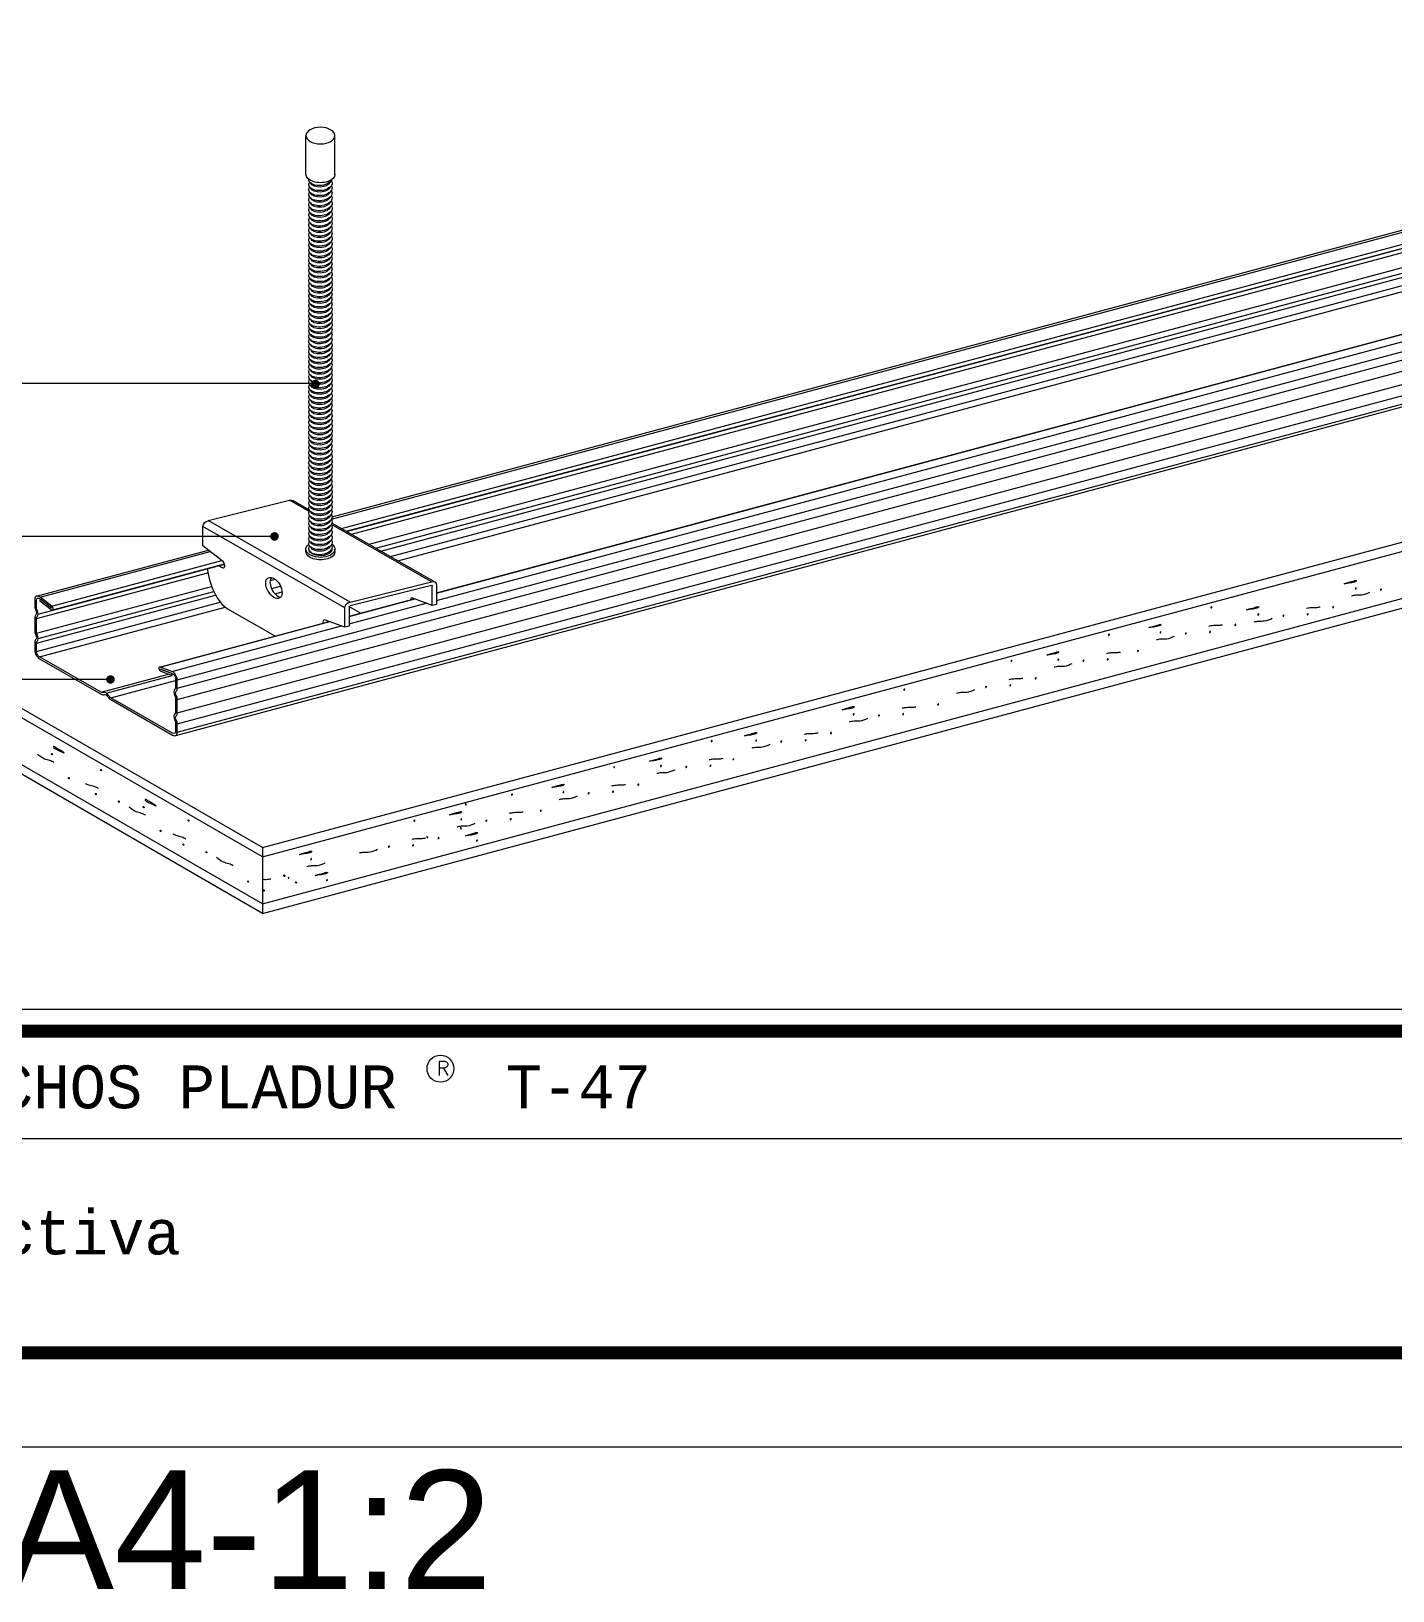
# Model space of a CAD drawing. Header units: millimetres. Extents: x 3383 to 4292, y 1469 to 1637.
# Drawn here: x 3481.5717 to 3481.7305, y 1569.03 to 1569.2118 of the extents above; entities that cross this region are included whole.
import ezdxf

# ---------------------------------------------------------------- set-up
doc = ezdxf.new("R2010")
doc.units = ezdxf.units.MM
doc.header["$LTSCALE"] = 0.0035
doc.layers.get('0').update_dxf_attribs({"lineweight": 5})
doc.layers.add('AT_texto', color=7, linetype='Continuous', lineweight=5)
doc.styles.add('LISTA', font='simplex', dxfattribs={"height": 2})
doc.styles.get("Standard").update_dxf_attribs({"font": 'LUCON.TTF'})
doc.styles.add('STYLE2', font='ARIAL.TTF')

# ---------------------------------------------------------------- blocks, each defined once
blk = doc.blocks.new('PP')
at = {"const_width": 0.5, "flags": 128}
blk.add_lwpolyline([(-0.25, -0.25, 1), (0.25, -0.25, 1)], format="xyb", close=True, dxfattribs=at)
blk = doc.blocks.new('A$C58E46017')
for p, q in [((312.77, 84.03), (92.08, 211.44)), ((312.77, 91.73), (583, 164.14)), ((312.77, 84.03), (583, 156.44)), ((158.08, 57.79), (583, 57.79))]:
    blk.add_line(p, q)
at = {"color": 1, "extrusion": (-0.399603, 0.525791, -0.750907)}
for p, q in [((317.83, 170.2, 26.82), (317.83, 174.74, 30)), ((321.21, 170.2, 26.82), (321.21, 174.74, 30)), ((306.42, 129.83, 7.4), (315.92, 132.2, 4.01)), ((305.82, 126.9, 5.67), (305.82, 129.14, 7.24)), ((317.83, 126.22, 29.79), (317.83, 126.52, 30)), ((321.21, 126.22, 29.79), (321.21, 126.52, 30)), ((322.97, 120.33, 20.95), (332.46, 122.71, 17.56)), ((332.46, 122.27, 17.25), (322.97, 119.89, 20.64)), ((332.57, 119.95, 23.2), (332.57, 122.2, 24.78)), ((333.06, 122.32, 24.6), (333.06, 120.07, 23.03)), ((333.06, 120.07, 23.03), (332.57, 119.95, 23.2)), ((322.37, 117.41, 19.22), (322.37, 119.65, 20.79)), ((322.86, 119.77, 20.62), (322.86, 117.53, 19.04)), ((322.86, 117.53, 19.04), (322.37, 117.41, 19.22))]:
    blk.add_line(p, q, dxfattribs=at)
at = {"color": 1, "extrusion": (1.38778e-15, 0.819152, -0.573576)}
for p, q in [((318.21, 130.89, 29.24), (315.92, 132.2, 31.12)), ((318.21, 131.07, 36.95), (316.34, 132.15, 38.49)), ((322.37, 119.65, 20.79), (305.82, 129.14, 34.35)), ((322.97, 120.33, 20.95), (306.42, 129.83, 34.51)), ((332.46, 122.71, 17.56), (320.8, 129.4, 27.12)), ((332.89, 122.66, 24.93), (320.87, 129.55, 34.78))]:
    blk.add_line(p, q, dxfattribs=at)
at = {"color": 1, "extrusion": (-0.707107, -0.40558, 0.579228)}
for p, q in [((308.08, 125.14, 7.19), (305.82, 126.9, 5.67)), ((307.72, 124.6, 6.37), (307.96, 124.41, 6.53)), ((308.21, 124.73, 6.19), (308.37, 124.6, 6.3)), ((332.57, 119.95, 23.2), (330.31, 120.78, 21.03)), ((322.37, 117.41, 19.22), (320.11, 118.24, 17.05))]:
    blk.add_line(p, q, dxfattribs=at)
at = {"color": 1}
blk.add_line((312.77, 91.73), (312.77, 84.03), dxfattribs=at)
blk.add_line((312.77, 91.73), (312.77, 84.03), dxfattribs=at)
blk.add_lwpolyline([(594, 441.79), (594, 21.79), (0, 21.79), (0, 441.79)], close=True)
at = {"flags": 128}
blk.add_lwpolyline([(583, 401.79), (583, 72.84), (33, 72.84), (33, 401.79)], close=True, dxfattribs=at)
for points in [[(312.77, 91.73), (92.08, 219.15)], [(319.33, 145.83), (40.68, 145.83)], [(313.99, 127.99), (40.68, 127.99)], [(294.87, 111.31), (40.68, 111.31)]]:
    blk.add_lwpolyline(points)
at = {"color": 1}
for points in [[(312.77, 90.62), (92.08, 218.03)], [(312.77, 85.15), (92.08, 212.56)], [(312.77, 90.62), (583, 163.03)], [(312.77, 85.15), (583, 157.56)]]:
    blk.add_lwpolyline(points, dxfattribs=at)
for points, elevation in [([(302.83, 111.26), (580.29, 185.6)], 17.31), ([(302.83, 110.28), (580.29, 184.62)], 16.63), ([(302.83, 108.98), (580.29, 183.33)], 15.72), ([(302.83, 107.41), (580.29, 181.76)], 14.62), ([(302.83, 106.12), (580.29, 180.46)], 13.71), ([(302.67, 104.79), (580.13, 179.13)], 12.59), ([(302.83, 105.15), (580.29, 179.49)], 13.03), ([(320.82, 130.01), (499.1, 177.78)], 4.57), ([(320.88, 130.27), (498.87, 177.96)], 4.11), ([(321.98, 128.91), (500.45, 176.74)], 5.49), ([(322.53, 128.6), (500.74, 176.35)], 5.3), ([(322.57, 128.58), (498.73, 175.78)], 2.88), ([(323.14, 128.25), (498.8, 175.31)], 2.27), ([(325.19, 127.07), (499.25, 173.71)], 1.09), ([(325.98, 126.62), (499.49, 173.12)], 0.87), ([(326.55, 126.29), (499.71, 172.69)], 0.26), ([(327.7, 125.63), (500.26, 171.87)], -0.42), ([(328.54, 125.15), (500.81, 171.31)], -0.42), ([(333.06, 121.41), (512.99, 169.62)], 15.83), ([(333.06, 121.38), (513.03, 169.61)], 15.93), ([(333.06, 120.53), (514.38, 169.11)], 17.22), ([(286.41, 121.03), (306.46, 126.4)], 4.11), ([(286.85, 120.91), (306.68, 126.23)], 4.57), ([(286.4, 118.4), (306.39, 123.76)], 2.27), ([(286.6, 118.94), (308.34, 124.76)], 2.88), ([(288.2, 119.86), (308.03, 125.18)], 5.49), ([(288.31, 119.42), (308.33, 124.79)], 5.3), ([(286.42, 116.69), (306.83, 122.15)], 1.09), ([(313.65, 122.84), (314.24, 122.99)], 0.26), ([(313.81, 121.91), (314.87, 122.19)], -0.42), ([(286.4, 115.53), (307.3, 121.13)], 0.26), ([(286.4, 114.57), (307.84, 120.31)], -0.42), ([(286.6, 116.07), (307.08, 121.56)], 0.87), ([(314.21, 121.31), (315.05, 121.53)], -0.42), ([(322.86, 118.68), (330.47, 120.72)], 15.83), ([(322.86, 118.65), (330.52, 120.7)], 15.93), ([(322.86, 117.79), (331.87, 120.21)], 17.22), ([(322.86, 117.79), (331.87, 120.21)], 17.22), ([(322.86, 117.79), (331.87, 120.21)], 17.22), ([(286.76, 113.95), (308.4, 119.75)], -0.42), ([(300.75, 112.76), (320.58, 118.07)], 15.83), ([(300.84, 112.75), (320.62, 118.05)], 15.93), ([(302.18, 112.25), (321.97, 117.55)], 17.22), ([(293.96, 109.82), (301.82, 111.93)], 5.48), ([(294.52, 109.73), (302.22, 111.79)], 6.1), ([(295.08, 109.18), (302.63, 111.2)], 6.4)]:
    blk.add_lwpolyline(points, dxfattribs=dict(at, elevation=elevation))
at = {"color": 1, "extrusion": (-0.707107, -0.40558, 0.579228), "elevation": -249.23, "flags": 128}
blk.add_lwpolyline([(51.19, 183.62), (51.19, 183.62, 0.16888), (51.41, 184.08, -0.347677), (51.84, 184.52, 0.16888), (52.3, 184.75), (52.3, 184.75), (59.47, 191.98, 0.414214), (59.46, 193.08), (58.62, 193.91, 0.16888), (58.16, 194.13, -0.347677), (57.72, 194.57, 0.16888), (57.5, 195.03), (56.13, 196.38, 0.16888), (55.67, 196.6, -0.347677), (55.23, 197.03, 0.16888), (55.01, 197.49), (54.16, 198.33, 0.466308), (52.98, 198.22), (51.87, 196.63, 1), (52.33, 196.32), (53.41, 197.88), (53.18, 198.03), (52.1, 196.47), (53.2, 198.06, -0.466308), (53.97, 198.14), (54.82, 197.29, -0.16888), (54.96, 197, 0.347677), (55.64, 196.32, -0.16888), (55.94, 196.18), (57.3, 194.83, -0.16888), (57.45, 194.54, 0.347677), (58.13, 193.86, -0.16888), (58.43, 193.72), (59.27, 192.89, -0.414214), (59.27, 192.18), (52.11, 184.94), (52.11, 184.94, -0.16888), (51.81, 184.8, 0.347677), (51.13, 184.11, -0.16888), (50.99, 183.82), (50.99, 183.82), (43.83, 176.58, -0.414214), (43.12, 176.58), (42.28, 177.41, -0.16888), (42.13, 177.71, 0.347677), (41.45, 178.38, -0.16888), (41.15, 178.52), (39.79, 179.87, -0.16888), (39.65, 180.17, 0.347677), (38.96, 180.84, -0.16888), (38.67, 180.99), (37.93, 181.72, -0.466308), (38, 182.48), (39.58, 183.6), (38.03, 182.5), (38.18, 182.28), (39.74, 183.37, 1), (39.42, 183.82), (37.84, 182.7, 0.466308), (37.74, 181.52), (38.47, 180.79, 0.16888), (38.93, 180.57, -0.347677), (39.37, 180.14, 0.16888), (39.6, 179.68), (40.96, 178.33, 0.16888), (41.42, 178.11, -0.347677), (41.86, 177.67, 0.16888), (42.09, 177.22), (42.93, 176.38, 0.414214), (44.02, 176.39)], format="xyb", close=True, dxfattribs=at)
at = {"color": 1, "extrusion": (-0.707107, -0.40558, 0.579228), "flags": 128}
for points, elevation in [([(49.88, 192.83), (55.44, 198.45)], -264.43), ([(56.72, 205.94), (58.05, 207.29)], -270.37)]:
    blk.add_lwpolyline(points, dxfattribs=dict(at, elevation=elevation))
at = {"const_width": 1.5, "flags": 128}
blk.add_lwpolyline([(33, 32.79), (583, 32.79), (583, 70.29), (33, 70.29)], close=True, dxfattribs=at)
at = {"color": 1, "extrusion": (1.55431e-15, 0.819152, -0.573576)}
blk.add_circle((-319.52, 138.41, 116.39), 1.69, dxfattribs=at)
at = {"color": 1, "extrusion": (-0.707107, -0.40558, 0.579228)}
blk.add_circle((50.46, 203.02, -264.43), 1.35, dxfattribs=at)
at = {"color": 1}
blk.add_circle((333.52, 65.93), 1.57, dxfattribs=at)
at = {"color": 1, "extrusion": (1.55431e-15, 0.819152, -0.573576)}
for centre, radius, start, end in [((-319.52, 122.02, 122.35), 1.69, 179.6066, 0.3934), ((-319.52, 97.13, 86.43), 1.69, 141.3915, 36.6757), ((-319.52, 96.79, 86.31), 1.69, 179.6066, 0.3934), ((-319.52, 97.13, 86.43), 1.35, 173.874, 0)]:
    blk.add_arc(centre, radius, start, end, dxfattribs=at)
at = {"color": 1, "extrusion": (-0.071394, 0.816035, -0.573576)}
for centre, radius, start, end in [((-333.05, 106, 97.43), 1.36, 160.7469, 24.9987), ((-333.1, 106.34, 97.91), 1.36, 194.2627, 4.439), ((-333.07, 106, 97.79), 1.16, 194.5751, 351.1704), ((-332.99, 105.67, 96.95), 1.36, 160.7469, 24.9987), ((-332.94, 105.33, 96.47), 1.36, 160.7469, 24.9987), ((-332.89, 104.99, 95.99), 1.36, 160.7469, 24.9987), ((-333.02, 105.67, 97.31), 1.16, 194.5751, 351.1704), ((-332.97, 105.33, 96.83), 1.16, 194.5751, 351.1704), ((-332.92, 104.99, 96.35), 1.16, 194.5751, 351.1704), ((-332.84, 104.66, 95.51), 1.36, 160.7469, 24.9987), ((-332.79, 104.32, 95.03), 1.36, 160.7469, 24.9987), ((-332.74, 103.98, 94.54), 1.36, 160.7469, 24.9987), ((-332.87, 104.65, 95.87), 1.16, 194.5751, 351.1704), ((-332.81, 104.32, 95.38), 1.16, 194.5751, 351.1704), ((-332.76, 103.98, 94.9), 1.16, 194.5751, 351.1704), ((-332.69, 103.64, 94.06), 1.36, 160.7469, 24.9987), ((-332.63, 103.31, 93.58), 1.36, 160.7469, 24.9987), ((-332.58, 102.97, 93.1), 1.36, 160.7469, 24.9987), ((-332.71, 103.64, 94.42), 1.16, 194.5751, 351.1704), ((-332.66, 103.31, 93.94), 1.16, 194.5751, 351.1704), ((-332.61, 102.97, 93.46), 1.16, 194.5751, 351.1704), ((-332.53, 102.63, 92.62), 1.36, 160.7469, 24.9987), ((-332.48, 102.3, 92.14), 1.36, 160.7469, 24.9987), ((-332.43, 101.96, 91.66), 1.36, 160.7469, 24.9987), ((-332.56, 102.63, 92.98), 1.16, 194.5751, 351.1704), ((-332.51, 102.3, 92.5), 1.16, 194.5751, 351.1704), ((-332.45, 101.96, 92.02), 1.16, 194.5751, 351.1704), ((-332.38, 101.62, 91.17), 1.36, 160.7469, 24.9987), ((-332.33, 101.29, 90.69), 1.36, 160.7469, 24.9987), ((-332.27, 100.95, 90.21), 1.36, 160.7469, 24.9987), ((-332.4, 101.62, 91.53), 1.16, 194.5751, 351.1704), ((-332.35, 101.28, 91.05), 1.16, 194.5751, 351.1704), ((-332.3, 100.95, 90.57), 1.16, 194.5751, 351.1704), ((-332.22, 100.61, 89.73), 1.36, 160.7469, 24.9987), ((-332.17, 100.27, 89.25), 1.36, 160.7469, 24.9987), ((-332.12, 99.94, 88.77), 1.36, 160.7469, 24.9987), ((-332.07, 99.6, 88.29), 1.36, 160.7469, 24.9987), ((-332.25, 100.61, 90.09), 1.16, 194.5751, 351.1704), ((-332.2, 100.27, 89.61), 1.16, 194.5751, 351.1704), ((-332.15, 99.94, 89.13), 1.16, 194.5751, 351.1704), ((-332.02, 99.26, 87.81), 1.36, 160.7469, 24.9987), ((-331.97, 98.93, 87.32), 1.36, 160.7469, 24.9987), ((-331.91, 98.59, 86.84), 1.36, 160.7469, 24.9987), ((-332.09, 99.6, 88.65), 1.16, 194.5751, 351.1704), ((-332.04, 99.26, 88.16), 1.16, 194.5751, 351.1704), ((-331.99, 98.93, 87.68), 1.16, 194.5751, 351.1704), ((-331.86, 98.25, 86.36), 1.36, 160.7469, 24.9987), ((-331.81, 97.92, 85.88), 1.36, 160.7469, 24.9987), ((-331.76, 97.58, 85.4), 1.36, 160.7469, 24.9987), ((-331.94, 98.59, 87.2), 1.16, 194.5751, 351.1704), ((-331.89, 98.25, 86.72), 1.16, 194.5751, 351.1704), ((-331.84, 97.91, 86.24), 1.16, 194.5751, 351.1704), ((-331.71, 97.24, 84.92), 1.36, 160.7469, 24.9987), ((-331.66, 96.9, 84.44), 1.36, 160.7469, 24.9987), ((-331.61, 96.57, 83.96), 1.36, 160.7469, 24.9987), ((-331.79, 97.58, 85.76), 1.16, 194.5751, 351.1704), ((-331.73, 97.24, 85.28), 1.16, 194.5751, 351.1704), ((-331.68, 96.9, 84.8), 1.16, 194.5751, 351.1704), ((-331.63, 96.57, 84.31), 1.16, 194.5751, 351.1704), ((-331.55, 96.23, 83.47), 1.36, 160.7469, 24.9987), ((-331.5, 95.89, 82.99), 1.36, 160.7469, 24.9987), ((-331.45, 95.56, 82.51), 1.36, 160.7469, 24.9987), ((-331.58, 96.23, 83.83), 1.16, 194.5751, 351.1704), ((-331.53, 95.89, 83.35), 1.16, 194.5751, 351.1704), ((-331.48, 95.56, 82.87), 1.16, 194.5751, 351.1704), ((-331.4, 95.22, 82.03), 1.36, 160.7469, 24.9987), ((-331.35, 94.88, 81.55), 1.36, 160.7469, 24.9987), ((-331.3, 94.55, 81.07), 1.36, 160.7469, 24.9987), ((-331.43, 95.22, 82.39), 1.16, 194.5751, 351.1704), ((-331.37, 94.88, 81.91), 1.16, 194.5751, 351.1704), ((-331.32, 94.54, 81.43), 1.16, 194.5751, 351.1704), ((-331.25, 94.21, 80.59), 1.36, 160.7469, 24.9987), ((-331.19, 93.87, 80.1), 1.36, 160.7469, 24.9987), ((-331.14, 93.53, 79.62), 1.36, 160.7469, 24.9987), ((-331.27, 94.21, 80.95), 1.16, 194.5751, 351.1704), ((-331.22, 93.87, 80.46), 1.16, 194.5751, 351.1704), ((-331.17, 93.53, 79.98), 1.16, 194.5751, 351.1704), ((-331.09, 93.2, 79.14), 1.36, 160.7469, 24.9987), ((-331.04, 92.86, 78.66), 1.36, 160.7469, 24.9987), ((-330.99, 92.52, 78.18), 1.36, 160.7469, 24.9987), ((-331.12, 93.2, 79.5), 1.16, 194.5751, 351.1704), ((-331.07, 92.86, 79.02), 1.16, 194.5751, 351.1704), ((-331.01, 92.52, 78.54), 1.16, 194.5751, 351.1704), ((-330.94, 92.19, 77.7), 1.36, 160.7469, 24.9987), ((-330.89, 91.85, 77.22), 1.36, 160.7469, 24.9987), ((-330.83, 91.51, 76.74), 1.36, 160.7469, 24.9987), ((-330.96, 92.19, 78.06), 1.16, 194.5751, 351.1704), ((-330.91, 91.85, 77.58), 1.16, 194.5751, 351.1704), ((-330.86, 91.51, 77.09), 1.16, 194.5751, 351.1704), ((-330.78, 91.18, 76.25), 1.36, 160.7469, 24.9987), ((-330.73, 90.84, 75.77), 1.36, 160.7469, 24.9987), ((-330.68, 90.5, 75.29), 1.36, 160.7469, 24.9987), ((-330.81, 91.17, 76.61), 1.16, 194.5751, 351.1704), ((-330.76, 90.84, 76.13), 1.16, 194.5751, 351.1704), ((-330.71, 90.5, 75.65), 1.16, 194.5751, 351.1704), ((-330.63, 90.16, 74.81), 1.36, 160.7469, 24.9987), ((-330.58, 89.83, 74.33), 1.36, 160.7469, 24.9987), ((-330.53, 89.49, 73.85), 1.36, 160.7469, 24.9987), ((-330.65, 90.16, 75.17), 1.16, 194.5751, 351.1704), ((-330.6, 89.83, 74.69), 1.16, 194.5751, 351.1704), ((-330.55, 89.49, 74.21), 1.16, 194.5751, 351.1704), ((-330.47, 89.15, 73.37), 1.36, 160.7469, 24.9987), ((-330.42, 88.82, 72.89), 1.36, 160.7469, 24.9987), ((-330.37, 88.48, 72.4), 1.36, 160.7469, 24.9987), ((-330.5, 89.15, 73.73), 1.16, 194.5751, 351.1704), ((-330.45, 88.82, 73.24), 1.16, 194.5751, 351.1704), ((-330.4, 88.48, 72.76), 1.16, 194.5751, 351.1704), ((-330.32, 88.14, 71.92), 1.36, 160.7469, 24.9987), ((-330.27, 87.81, 71.44), 1.36, 160.7469, 24.9987), ((-330.22, 87.47, 70.96), 1.36, 160.7469, 24.9987), ((-330.17, 87.13, 70.48), 1.36, 160.7469, 24.9987), ((-330.35, 88.14, 72.28), 1.16, 194.5751, 351.1704), ((-330.29, 87.8, 71.8), 1.16, 194.5751, 351.1704), ((-330.24, 87.47, 71.32), 1.16, 194.5751, 351.1704), ((-330.12, 86.79, 70), 1.36, 160.7469, 24.9987), ((-330.06, 86.46, 69.52), 1.36, 160.7469, 24.9987), ((-330.01, 86.12, 69.03), 1.36, 160.7469, 24.9987), ((-330.19, 87.13, 70.84), 1.16, 194.5751, 351.1704), ((-330.14, 86.79, 70.36), 1.16, 194.5751, 351.1704), ((-330.09, 86.46, 69.88), 1.16, 194.5751, 351.1704), ((-329.96, 85.78, 68.55), 1.36, 160.7469, 24.9987), ((-329.91, 85.45, 68.07), 1.36, 160.7469, 24.9987), ((-329.86, 85.11, 67.59), 1.36, 160.7469, 24.9987), ((-330.04, 86.12, 69.39), 1.16, 194.5751, 351.1704), ((-329.99, 85.78, 68.91), 1.16, 194.5751, 351.1704), ((-329.94, 85.45, 68.43), 1.16, 194.5751, 351.1704), ((-329.81, 84.77, 67.11), 1.36, 160.7469, 24.9987), ((-329.76, 84.44, 66.63), 1.36, 160.7469, 24.9987), ((-329.7, 84.1, 66.15), 1.36, 160.7469, 24.9987), ((-329.88, 85.11, 67.95), 1.16, 194.5751, 351.1704), ((-329.83, 84.77, 67.47), 1.16, 194.5751, 351.1704), ((-329.78, 84.43, 66.99), 1.16, 194.5751, 351.1704), ((-329.73, 84.1, 66.51), 1.16, 194.5751, 351.1704), ((-329.65, 83.76, 65.67), 1.36, 160.7469, 24.9987), ((-329.6, 83.42, 65.18), 1.36, 160.7469, 24.9987), ((-329.55, 83.09, 64.7), 1.36, 160.7469, 24.9987), ((-329.68, 83.76, 66.02), 1.16, 194.5751, 351.1704), ((-329.63, 83.42, 65.54), 1.16, 194.5751, 351.1704), ((-329.58, 83.09, 65.06), 1.16, 194.5751, 351.1704), ((-329.5, 82.75, 64.22), 1.36, 160.7469, 24.9987), ((-329.45, 82.41, 63.74), 1.36, 160.7469, 24.9987), ((-329.4, 81.74, 63.5), 1.36, 160.7469, 24.9987), ((-329.52, 82.75, 64.58), 1.16, 194.5751, 351.1704), ((-329.47, 82.41, 64.1), 1.16, 194.5751, 351.1704), ((-329.42, 82.08, 63.62), 1.16, 194.5751, 351.1704), ((-329.34, 81.06, 63.25), 1.36, 160.7469, 24.9987), ((-329.37, 81.4, 63.37), 1.16, 194.5751, 351.1704)]:
    blk.add_arc(centre, radius, start, end, dxfattribs=at)
at = {"color": 1, "extrusion": (-0.399603, 0.525791, -0.750907)}
for centre, radius, start, end in [((-331.19, -57.39, -65.47), 0.652, 119.7131, 164.7131), ((-322.19, -57.29, -59.74), 0.652, 29.7131, 119.7131), ((-338.62, -61.63, -87.25), 0.652, 119.7131, 209.7131), ((-338.62, -61.63, -87.25), 0.113, 119.7131, 209.7131), ((-329.62, -61.53, -81.52), 0.652, 29.7131, 119.7131), ((-329.62, -61.53, -81.52), 0.112, 29.7131, 119.7131)]:
    blk.add_arc(centre, radius, start, end, dxfattribs=at)
at = {"color": 1, "extrusion": (-0.707107, -0.40558, 0.579228)}
for centre, radius, start, end in [((45.02, 196.32, -264.43), 0.495, 305.2809, 125.2809), ((50.6, 203.16, -264.94), 1.35, 189.2417, 332.1423), ((59.98, 217.63, -270.37), 0.495, 145.2809, 217.5138), ((57.11, 208.53, -264.43), 0.495, 145.2809, 246.5686), ((57.25, 208.67, -264.94), 0.495, 220.4842, 245.5178)]:
    blk.add_arc(centre, radius, start, end, dxfattribs=at)
blk.add_ellipse((308.69, 123.98, 7.12), major_axis=(0, -4.42, -3.1), ratio=0.641917, start_param=4.967345, end_param=6.283185, dxfattribs=at)
for points, start_tangent, end_tangent in [([(440.05, 122.82), (439.77, 122.73), (439.47, 122.64), (439.22, 122.58), (438.9, 122.47), (439.43, 122.53), (439.78, 122.59), (440.1, 122.67), (440.3, 122.78), (440.32, 122.81), (440.05, 122.82)], (-0.907436, -0.420191), (-0.907436, -0.420191)), ([(440.21, 121.93), (440.29, 122.01), (440.31, 121.92), (440.26, 121.88), (440.2, 121.87), (440.21, 121.93)], (0.57312, 0.819471), (0.57312, 0.819471)), ([(443.15, 121.8), (443.23, 121.88), (443.25, 121.8), (443.2, 121.75), (443.15, 121.74), (443.15, 121.8)], (0.57312, 0.819471), (0.57312, 0.819471)), ([(423.36, 119.71), (423.44, 119.79), (423.46, 119.71), (423.41, 119.66), (423.35, 119.65), (423.36, 119.71)], (0.57312, 0.819471), (0.57312, 0.819471)), ([(428.67, 119.78), (428.39, 119.68), (428.1, 119.6), (427.84, 119.53), (427.53, 119.43), (428.06, 119.49), (428.41, 119.55), (428.72, 119.63), (428.93, 119.73), (428.94, 119.77), (428.67, 119.78)], (-0.907436, -0.420191), (-0.907436, -0.420191)), ([(428.83, 118.89), (428.91, 118.97), (428.94, 118.88), (428.89, 118.84), (428.83, 118.82), (428.83, 118.89)], (0.57312, 0.819471), (0.57312, 0.819471)), ([(431.78, 118.76), (431.86, 118.84), (431.88, 118.75), (431.83, 118.71), (431.77, 118.69), (431.78, 118.76)], (0.57312, 0.819471), (0.57312, 0.819471)), ([(434.6, 118.91), (434.68, 119), (434.7, 118.91), (434.65, 118.87), (434.6, 118.85), (434.6, 118.91)], (0.57312, 0.819471), (0.57312, 0.819471)), ([(437.57, 119.75), (437.65, 119.83), (437.67, 119.74), (437.62, 119.7), (437.56, 119.69), (437.57, 119.75)], (0.57312, 0.819471), (0.57312, 0.819471)), ([(411.43, 116.52), (411.51, 116.6), (411.53, 116.51), (411.48, 116.47), (411.42, 116.45), (411.43, 116.52)], (0.57312, 0.819471), (0.57312, 0.819471)), ([(417.28, 117.7), (417, 117.61), (416.7, 117.53), (416.45, 117.46), (416.14, 117.36), (416.66, 117.42), (417.01, 117.48), (417.33, 117.55), (417.53, 117.66), (417.55, 117.7), (417.28, 117.7)], (-0.907436, -0.420191), (-0.907436, -0.420191)), ([(417.44, 116.81), (417.52, 116.89), (417.54, 116.81), (417.5, 116.77), (417.44, 116.75), (417.44, 116.81)], (0.57312, 0.819471), (0.57312, 0.819471)), ([(420.38, 116.68), (420.46, 116.76), (420.49, 116.68), (420.44, 116.64), (420.38, 116.62), (420.38, 116.68)], (0.57312, 0.819471), (0.57312, 0.819471)), ([(423.21, 116.84), (423.29, 116.92), (423.31, 116.84), (423.26, 116.79), (423.2, 116.78), (423.21, 116.84)], (0.57312, 0.819471), (0.57312, 0.819471)), ([(426.17, 117.68), (426.25, 117.76), (426.28, 117.67), (426.23, 117.63), (426.17, 117.61), (426.17, 117.68)], (0.57312, 0.819471), (0.57312, 0.819471)), ([(405.35, 114.51), (405.07, 114.42), (404.78, 114.34), (404.52, 114.27), (404.21, 114.16), (404.74, 114.23), (405.09, 114.28), (405.4, 114.36), (405.6, 114.47), (405.62, 114.51), (405.35, 114.51)], (-0.907436, -0.420191), (-0.907436, -0.420191)), ([(414.8, 114.63), (414.88, 114.71), (414.9, 114.63), (414.85, 114.58), (414.8, 114.57), (414.8, 114.63)], (0.57312, 0.819471), (0.57312, 0.819471)), ([(400.05, 113.47), (400.13, 113.56), (400.16, 113.47), (400.11, 113.43), (400.05, 113.41), (400.05, 113.47)], (0.57312, 0.819471), (0.57312, 0.819471)), ([(405.51, 113.62), (405.59, 113.7), (405.62, 113.62), (405.57, 113.57), (405.51, 113.56), (405.51, 113.62)], (0.57312, 0.819471), (0.57312, 0.819471)), ([(408.45, 113.49), (408.53, 113.57), (408.56, 113.49), (408.51, 113.44), (408.45, 113.43), (408.45, 113.49)], (0.57312, 0.819471), (0.57312, 0.819471)), ([(411.28, 113.65), (411.36, 113.73), (411.38, 113.65), (411.33, 113.6), (411.28, 113.59), (411.28, 113.65)], (0.57312, 0.819471), (0.57312, 0.819471)), ([(402.87, 111.44), (402.95, 111.52), (402.98, 111.44), (402.93, 111.39), (402.87, 111.38), (402.87, 111.44)], (0.57312, 0.819471), (0.57312, 0.819471)), ([(387.57, 110.13), (387.65, 110.22), (387.67, 110.13), (387.62, 110.09), (387.57, 110.07), (387.57, 110.13)], (0.57312, 0.819471), (0.57312, 0.819471)), ([(397.08, 110.45), (397.16, 110.53), (397.18, 110.44), (397.13, 110.4), (397.08, 110.39), (397.08, 110.45)], (0.57312, 0.819471), (0.57312, 0.819471)), ([(399.91, 110.61), (399.99, 110.69), (400.01, 110.6), (399.96, 110.56), (399.9, 110.54), (399.91, 110.61)], (0.57312, 0.819471), (0.57312, 0.819471)), ([(381.49, 108.13), (381.21, 108.04), (380.92, 107.95), (380.67, 107.88), (380.35, 107.78), (380.88, 107.84), (381.23, 107.9), (381.55, 107.98), (381.75, 108.09), (381.77, 108.12), (381.49, 108.13)], (-0.907436, -0.420191), (-0.907436, -0.420191)), ([(381.66, 107.24), (381.74, 107.32), (381.76, 107.23), (381.71, 107.19), (381.65, 107.18), (381.66, 107.24)], (0.57312, 0.819471), (0.57312, 0.819471)), ([(387.42, 107.27), (387.5, 107.35), (387.52, 107.26), (387.48, 107.22), (387.42, 107.2), (387.42, 107.27)], (0.57312, 0.819471), (0.57312, 0.819471)), ([(391.5, 108.4), (391.58, 108.48), (391.6, 108.39), (391.55, 108.35), (391.5, 108.33), (391.5, 108.4)], (0.57312, 0.819471), (0.57312, 0.819471)), ([(384.6, 107.11), (384.68, 107.19), (384.7, 107.1), (384.65, 107.06), (384.59, 107.05), (384.6, 107.11)], (0.57312, 0.819471), (0.57312, 0.819471)), ([(365.1, 104.12), (365.18, 104.2), (365.2, 104.12), (365.15, 104.07), (365.1, 104.06), (365.1, 104.12)], (0.57312, 0.819471), (0.57312, 0.819471)), ([(370.12, 105.09), (369.84, 104.99), (369.55, 104.91), (369.29, 104.84), (368.98, 104.74), (369.51, 104.8), (369.86, 104.86), (370.17, 104.93), (370.37, 105.04), (370.39, 105.08), (370.12, 105.09)], (-0.907436, -0.420191), (-0.907436, -0.420191)), ([(370.28, 104.19), (370.36, 104.28), (370.39, 104.19), (370.34, 104.15), (370.28, 104.13), (370.28, 104.19)], (0.57312, 0.819471), (0.57312, 0.819471)), ([(373.22, 104.07), (373.3, 104.15), (373.33, 104.06), (373.28, 104.02), (373.22, 104), (373.22, 104.07)], (0.57312, 0.819471), (0.57312, 0.819471)), ([(376.05, 104.22), (376.13, 104.3), (376.15, 104.22), (376.1, 104.18), (376.05, 104.16), (376.05, 104.22)], (0.57312, 0.819471), (0.57312, 0.819471)), ([(379.02, 105.06), (379.1, 105.14), (379.12, 105.05), (379.07, 105.01), (379.01, 104.99), (379.02, 105.06)], (0.57312, 0.819471), (0.57312, 0.819471)), ([(288.25, 102.58), (288.19, 102.68), (288.15, 102.6), (288.19, 102.54), (288.24, 102.52), (288.25, 102.58)], (-0.341497, 0.939883), (-0.341497, 0.939883)), ([(288.64, 103.39), (288.88, 103.23), (289.15, 103.08), (289.37, 102.94), (289.65, 102.76), (289.16, 102.96), (288.84, 103.11), (288.55, 103.26), (288.38, 103.42), (288.37, 103.46), (288.64, 103.39)], (0.767762, -0.640735), (0.767762, -0.640735)), ([(359.03, 102.12), (358.75, 102.02), (358.45, 101.94), (358.2, 101.87), (357.88, 101.77), (358.41, 101.83), (358.76, 101.89), (359.08, 101.97), (359.28, 102.07), (359.3, 102.11), (359.03, 102.12)], (-0.907436, -0.420191), (-0.907436, -0.420191)), ([(367.64, 102.01), (367.72, 102.1), (367.74, 102.01), (367.7, 101.97), (367.64, 101.95), (367.64, 102.01)], (0.57312, 0.819471), (0.57312, 0.819471)), ([(293.98, 100.73), (293.93, 100.83), (293.88, 100.76), (293.92, 100.7), (293.97, 100.67), (293.98, 100.73)], (-0.341497, 0.939883), (-0.341497, 0.939883)), ([(353.73, 101.08), (353.81, 101.16), (353.83, 101.07), (353.78, 101.03), (353.72, 101.02), (353.73, 101.08)], (0.57312, 0.819471), (0.57312, 0.819471)), ([(359.19, 101.23), (359.27, 101.31), (359.29, 101.22), (359.24, 101.18), (359.18, 101.16), (359.19, 101.23)], (0.57312, 0.819471), (0.57312, 0.819471)), ([(362.13, 101.1), (362.21, 101.18), (362.23, 101.09), (362.18, 101.05), (362.13, 101.03), (362.13, 101.1)], (0.57312, 0.819471), (0.57312, 0.819471)), ([(364.95, 101.26), (365.03, 101.34), (365.05, 101.25), (365.01, 101.21), (364.95, 101.19), (364.95, 101.26)], (0.57312, 0.819471), (0.57312, 0.819471)), ([(290.24, 99.79), (290.18, 99.89), (290.14, 99.81), (290.17, 99.75), (290.22, 99.73), (290.24, 99.79)], (-0.341497, 0.939883), (-0.341497, 0.939883)), ([(347.65, 99.07), (347.37, 98.98), (347.08, 98.9), (346.82, 98.83), (346.51, 98.73), (347.04, 98.79), (347.39, 98.85), (347.7, 98.92), (347.91, 99.03), (347.92, 99.07), (347.65, 99.07)], (-0.907436, -0.420191), (-0.907436, -0.420191)), ([(347.81, 98.18), (347.89, 98.26), (347.92, 98.18), (347.87, 98.13), (347.81, 98.12), (347.81, 98.18)], (0.57312, 0.819471), (0.57312, 0.819471)), ([(353.58, 98.21), (353.66, 98.29), (353.68, 98.21), (353.63, 98.16), (353.58, 98.15), (353.58, 98.21)], (0.57312, 0.819471), (0.57312, 0.819471)), ([(356.55, 99.05), (356.63, 99.13), (356.65, 99.04), (356.6, 99), (356.54, 98.98), (356.55, 99.05)], (0.57312, 0.819471), (0.57312, 0.819471)), ([(293.38, 97.93), (293.33, 98.03), (293.28, 97.95), (293.32, 97.89), (293.37, 97.86), (293.38, 97.93)], (-0.341497, 0.939883), (-0.341497, 0.939883)), ([(296.07, 97.04), (296.02, 97.14), (295.97, 97.07), (296.01, 97.01), (296.06, 96.98), (296.07, 97.04)], (-0.341497, 0.939883), (-0.341497, 0.939883)), ([(298.95, 96.41), (298.89, 96.51), (298.85, 96.43), (298.88, 96.37), (298.93, 96.34), (298.95, 96.41)], (-0.341497, 0.939883), (-0.341497, 0.939883)), ([(299.33, 97.22), (299.58, 97.06), (299.84, 96.91), (300.07, 96.77), (300.35, 96.59), (299.85, 96.79), (299.53, 96.94), (299.24, 97.09), (299.08, 97.25), (299.07, 97.29), (299.33, 97.22)], (0.767762, -0.640735), (0.767762, -0.640735)), ([(336.47, 96.68), (336.41, 96.78), (336.5, 96.78), (336.53, 96.72), (336.53, 96.66), (336.47, 96.68)], (-0.643487, 0.765457), (-0.643487, 0.765457)), ([(341.8, 97.89), (341.88, 97.97), (341.9, 97.88), (341.85, 97.84), (341.8, 97.82), (341.8, 97.89)], (0.57312, 0.819471), (0.57312, 0.819471)), ([(350.75, 98.05), (350.83, 98.13), (350.86, 98.05), (350.81, 98.01), (350.75, 97.99), (350.75, 98.05)], (0.57312, 0.819471), (0.57312, 0.819471)), ([(304.18, 94.85), (304.13, 94.95), (304.08, 94.87), (304.12, 94.82), (304.17, 94.79), (304.18, 94.85)], (-0.341497, 0.939883), (-0.341497, 0.939883)), ([(330.43, 94.84), (330.51, 94.93), (330.53, 94.84), (330.48, 94.8), (330.42, 94.78), (330.43, 94.84)], (0.57312, 0.819471), (0.57312, 0.819471)), ([(335.72, 95.88), (335.44, 95.79), (335.15, 95.71), (334.89, 95.64), (334.58, 95.53), (335.11, 95.6), (335.46, 95.65), (335.77, 95.73), (335.98, 95.84), (335.99, 95.88), (335.72, 95.88)], (-0.907436, -0.420191), (-0.907436, -0.420191)), ([(335.89, 94.99), (335.97, 95.07), (335.99, 94.99), (335.94, 94.94), (335.88, 94.93), (335.89, 94.99)], (0.57312, 0.819471), (0.57312, 0.819471)), ([(338.83, 94.86), (338.91, 94.94), (338.93, 94.86), (338.88, 94.81), (338.82, 94.8), (338.83, 94.86)], (0.57312, 0.819471), (0.57312, 0.819471)), ([(341.65, 95.02), (341.73, 95.1), (341.75, 95.02), (341.7, 94.97), (341.65, 94.96), (341.65, 95.02)], (0.57312, 0.819471), (0.57312, 0.819471)), ([(345.17, 96), (345.25, 96.08), (345.28, 96), (345.23, 95.95), (345.17, 95.94), (345.17, 96)], (0.57312, 0.819471), (0.57312, 0.819471)), ([(300.93, 93.62), (300.88, 93.72), (300.83, 93.64), (300.87, 93.58), (300.92, 93.56), (300.93, 93.62)], (-0.341497, 0.939883), (-0.341497, 0.939883)), ([(331.97, 92.88), (331.91, 92.97), (332, 92.97), (332.03, 92.92), (332.03, 92.86), (331.97, 92.88)], (-0.643487, 0.765457), (-0.643487, 0.765457)), ([(333.24, 92.81), (333.32, 92.89), (333.35, 92.81), (333.3, 92.76), (333.24, 92.75), (333.24, 92.81)], (0.57312, 0.819471), (0.57312, 0.819471)), ([(335.89, 93.91), (335.83, 94.01), (335.92, 94.01), (335.95, 93.95), (335.95, 93.89), (335.89, 93.91)], (-0.643487, 0.765457), (-0.643487, 0.765457)), ([(337.56, 93.42), (337.28, 93.33), (336.98, 93.25), (336.73, 93.18), (336.42, 93.07), (336.94, 93.14), (337.29, 93.19), (337.61, 93.27), (337.81, 93.38), (337.83, 93.42), (337.56, 93.42)], (-0.907436, -0.420191), (-0.907436, -0.420191)), ([(303.58, 92.04), (303.53, 92.14), (303.48, 92.07), (303.52, 92.01), (303.57, 91.98), (303.58, 92.04)], (-0.341497, 0.939883), (-0.341497, 0.939883)), ([(306.27, 91.16), (306.21, 91.26), (306.17, 91.18), (306.21, 91.13), (306.26, 91.1), (306.27, 91.16)], (-0.341497, 0.939883), (-0.341497, 0.939883)), ([(318.23, 91.25), (317.95, 91.16), (317.65, 91.08), (317.4, 91.01), (317.09, 90.91), (317.61, 90.97), (317.96, 91.03), (318.28, 91.1), (318.48, 91.21), (318.5, 91.25), (318.23, 91.25)], (-0.907436, -0.420191), (-0.907436, -0.420191)), ([(327.45, 91.82), (327.53, 91.9), (327.56, 91.81), (327.51, 91.77), (327.45, 91.76), (327.45, 91.82)], (0.57312, 0.819471), (0.57312, 0.819471)), ([(330.28, 91.98), (330.36, 92.06), (330.38, 91.97), (330.33, 91.93), (330.27, 91.91), (330.28, 91.98)], (0.57312, 0.819471), (0.57312, 0.819471)), ([(337.72, 92.53), (337.8, 92.61), (337.82, 92.53), (337.77, 92.48), (337.72, 92.47), (337.72, 92.53)], (0.57312, 0.819471), (0.57312, 0.819471)), ([(318.39, 90.36), (318.47, 90.44), (318.49, 90.36), (318.44, 90.32), (318.39, 90.3), (318.39, 90.36)], (0.57312, 0.819471), (0.57312, 0.819471)), ([(311.13, 87.73), (311.07, 87.83), (311.03, 87.76), (311.07, 87.7), (311.12, 87.67), (311.13, 87.73)], (-0.341497, 0.939883), (-0.341497, 0.939883)), ([(315.34, 88.43), (315.28, 88.53), (315.24, 88.45), (315.27, 88.39), (315.32, 88.37), (315.34, 88.43)], (-0.341497, 0.939883), (-0.341497, 0.939883)), ([(315.38, 88.39), (315.32, 88.49), (315.28, 88.42), (315.31, 88.36), (315.36, 88.33), (315.38, 88.39)], (-0.341497, 0.939883), (-0.341497, 0.939883)), ([(315.75, 88.18), (315.83, 88.26), (315.85, 88.18), (315.8, 88.14), (315.75, 88.12), (315.75, 88.18)], (0.57312, 0.819471), (0.57312, 0.819471)), ([(316.72, 87.64), (316.67, 87.73), (316.62, 87.66), (316.66, 87.6), (316.71, 87.57), (316.72, 87.64)], (-0.341497, 0.939883), (-0.341497, 0.939883)), ([(320.06, 88.79), (319.78, 88.7), (319.49, 88.62), (319.23, 88.55), (318.92, 88.45), (319.45, 88.51), (319.8, 88.57), (320.11, 88.64), (320.32, 88.75), (320.33, 88.79), (320.06, 88.79)], (-0.907436, -0.420191), (-0.907436, -0.420191)), ([(320.23, 87.9), (320.31, 87.98), (320.33, 87.9), (320.28, 87.86), (320.22, 87.84), (320.23, 87.9)], (0.57312, 0.819471), (0.57312, 0.819471)), ([(312.98, 86.69), (312.92, 86.79), (312.88, 86.71), (312.91, 86.66), (312.96, 86.63), (312.98, 86.69)], (-0.341497, 0.939883), (-0.341497, 0.939883))]:
    blk.add_spline(points, degree=3, dxfattribs=dict(start_tangent=start_tangent, end_tangent=end_tangent))
for points in [[(439.77, 121.07), (440.3, 121.16), (440.97, 121.18), (441.89, 121.49)], [(428.4, 118.03), (428.93, 118.12), (429.6, 118.14), (430.52, 118.45)], [(434.52, 119.62), (435.05, 119.71), (435.72, 119.72), (436.12, 119.78)], [(423.13, 117.54), (423.66, 117.63), (424.32, 117.65), (424.73, 117.7)], [(417.01, 115.96), (417.54, 116.05), (418.2, 116.06), (419.12, 116.37)], [(405.08, 112.77), (405.61, 112.86), (406.27, 112.87), (407.19, 113.18)], [(411.2, 114.35), (411.73, 114.44), (412.4, 114.46), (412.8, 114.51)], [(399.82, 111.31), (400.36, 111.4), (401.02, 111.41), (401.43, 111.47)], [(393.7, 109.72), (394.24, 109.81), (394.9, 109.83), (395.82, 110.14)], [(387.34, 107.97), (387.87, 108.06), (388.54, 108.07), (388.95, 108.13)], [(381.22, 106.38), (381.75, 106.47), (382.42, 106.49), (383.34, 106.8)], [(369.85, 103.34), (370.38, 103.43), (371.04, 103.44), (371.96, 103.75)], [(375.97, 104.92), (376.5, 105.02), (377.17, 105.03), (377.57, 105.09)], [(288.45, 101.64), (287.96, 101.86), (287.32, 102.05), (286.51, 102.59)], [(364.87, 101.96), (365.4, 102.05), (366.07, 102.06), (366.48, 102.12)], [(358.75, 100.37), (359.28, 100.46), (359.95, 100.48), (360.87, 100.79)], [(293.64, 98.58), (293.15, 98.81), (292.51, 98.99), (292.14, 99.15)], [(353.5, 98.91), (354.03, 99), (354.7, 99.02), (355.1, 99.07)], [(299.15, 95.47), (298.66, 95.69), (298.02, 95.88), (297.21, 96.42)], [(347.38, 97.33), (347.91, 97.42), (348.57, 97.43), (349.49, 97.74)], [(341.57, 95.72), (342.1, 95.81), (342.77, 95.83), (343.17, 95.88)], [(303.84, 92.7), (303.35, 92.92), (302.71, 93.11), (302.33, 93.27)], [(330.2, 92.68), (330.73, 92.77), (331.39, 92.78), (331.8, 92.84)], [(335.45, 94.14), (335.98, 94.23), (336.65, 94.24), (337.57, 94.55)], [(324.07, 91.09), (324.61, 91.18), (325.27, 91.2), (326.19, 91.51)], [(309.35, 89.58), (308.85, 89.81), (308.21, 90), (307.41, 90.53)], [(317.95, 89.51), (318.49, 89.6), (319.15, 89.61), (320.07, 89.92)]]:
    blk.add_spline(points, degree=3)
blk.add_open_spline([(312.77, 88), (312.96, 88.01), (313.29, 87.98), (313.62, 88.04), (313.75, 88.06)], degree=3, knots=[0.6272825, 0.6272825, 0.6272825, 0.6272825, 1.2059289, 1.6170042, 1.6170042, 1.6170042, 1.6170042])
for p in [(318.94, 146.01), (314.17, 128.24), (295.04, 111.56)]:
    blk.add_blockref('PP', p)
for s, p in [('TECHOS CONTINUOS PLADUR . TECHOS PLADUR   T-47', (163.19, 61.3)), ('Con Horquilla Normal. Perspectiva', (163.43, 44.26))]:
    blk.add_text(s, height=5).set_placement(p)
for s, height, style, p in [('R', 1.68, 'LISTA', (333.07, 65.12)), ('din A4-1:2', 13.85, 'STYLE2', (251.36, 5.24))]:
    blk.add_text(s, height=height, dxfattribs=dict(style=style)).set_placement(p)

msp = doc.modelspace()

# ---------------------------------------------------------------- block references
at = {"layer": 'AT_texto', "xscale": 0.001, "yscale": 0.001, "zscale": 0.001}
msp.add_blockref('A$C58E46017', (3481.28588, 1569.02492), dxfattribs=at)

doc.saveas('drawing.dxf')
